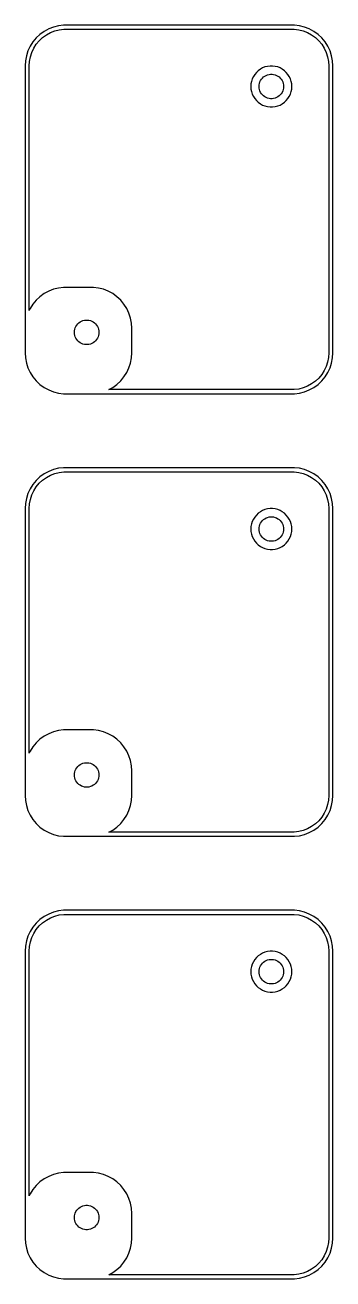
# Model space of a CAD drawing. Header units: metres. Extents: x -19 to 19, y 248 to 508.
# Drawn here: x -18.8 to 18.8, y 355.5 to 508.5 of the extents above; entities that cross this region are included whole.
import ezdxf

# ---------------------------------------------------------------- set-up
doc = ezdxf.new("R2010")
doc.units = ezdxf.units.M

msp = doc.modelspace()

# ---------------------------------------------------------------- linework, layer by layer
for p, q in [((-15.8789, 508.024), (-16.4291, 507.722)), ((-15.2951, 508.255), (-15.8789, 508.024)), ((-14.6869, 508.411), (-15.2951, 508.255)), ((-15.1406, 507.78), (-14.5932, 507.92)), ((-14.0639, 508.49), (-14.6869, 508.411)), ((-14.5932, 507.92), (-14.0325, 507.991)), ((14.0639, 508.49), (-14.0639, 508.49)), ((-14.0325, 507.991), (14.0325, 507.991)), ((14.0325, 507.991), (14.5932, 507.92)), ((14.6869, 508.411), (14.0639, 508.49)), ((14.5932, 507.92), (15.1406, 507.78)), ((15.2951, 508.255), (14.6869, 508.411)), ((15.8789, 508.024), (15.2951, 508.255)), ((16.4291, 507.722), (15.8789, 508.024)), ((-17.7951, 506.439), (-18.1315, 505.909)), ((-17.3948, 506.923), (-17.7951, 506.439)), ((-16.9371, 507.353), (-17.3948, 506.923)), ((-17.3906, 506.145), (-17.0303, 506.58)), ((-17.0303, 506.58), (-16.6184, 506.967)), ((-16.4291, 507.722), (-16.9371, 507.353)), ((-16.6184, 506.967), (-16.1612, 507.299)), ((-16.1612, 507.299), (-15.666, 507.572)), ((-15.666, 507.572), (-15.1406, 507.78)), ((15.1406, 507.78), (15.666, 507.572)), ((15.666, 507.572), (16.1612, 507.299)), ((16.1612, 507.299), (16.6184, 506.967)), ((16.9371, 507.353), (16.4291, 507.722)), ((16.6184, 506.967), (17.0303, 506.58)), ((17.3948, 506.923), (16.9371, 507.353)), ((17.0303, 506.58), (17.3906, 506.145)), ((17.7951, 506.439), (17.3948, 506.923)), ((18.1315, 505.909), (17.7951, 506.439)), ((-18.3989, 505.341), (-18.5929, 504.743)), ((-18.1315, 505.909), (-18.3989, 505.341)), ((-18.1086, 504.619), (-17.934, 505.157)), ((-17.934, 505.157), (-17.6934, 505.668)), ((-17.6934, 505.668), (-17.3906, 506.145)), ((17.3906, 506.145), (17.6934, 505.668)), ((17.6934, 505.668), (17.934, 505.157)), ((17.934, 505.157), (18.1086, 504.619)), ((18.3989, 505.341), (18.1315, 505.909)), ((18.5929, 504.743), (18.3989, 505.341)), ((-18.7106, 504.127), (-18.75, 503.5)), ((-18.75, 503.5), (-18.75, 468.5)), ((-18.5929, 504.743), (-18.7106, 504.127)), ((-18.25, 503.5), (-18.2145, 504.064)), ((-18.25, 473.657), (-18.25, 503.5)), ((-18.2145, 504.064), (-18.1086, 504.619)), ((10.4774, 503.378), (10.1855, 503.262)), ((10.7815, 503.456), (10.4774, 503.378)), ((11.093, 503.495), (10.7815, 503.456)), ((11.407, 503.495), (11.093, 503.495)), ((11.7184, 503.456), (11.407, 503.495)), ((12.0225, 503.378), (11.7184, 503.456)), ((12.3144, 503.262), (12.0225, 503.378)), ((18.1086, 504.619), (18.2145, 504.064)), ((18.2145, 504.064), (18.25, 503.5)), ((18.25, 503.5), (18.25, 468.5)), ((18.7106, 504.127), (18.5929, 504.743)), ((18.75, 503.5), (18.7106, 504.127)), ((18.75, 468.5), (18.75, 503.5)), ((8.92555, 501.92), (8.82854, 501.622)), ((9.05922, 502.204), (8.92555, 501.92)), ((9.22745, 502.469), (9.05922, 502.204)), ((9.42757, 502.711), (9.22745, 502.469)), ((9.65643, 502.926), (9.42757, 502.711)), ((9.91043, 503.111), (9.65643, 502.926)), ((10.1855, 503.262), (9.91043, 503.111)), ((9.93553, 501.723), (10.0365, 501.882)), ((10.0365, 501.882), (10.1565, 502.027)), ((10.1565, 502.027), (10.2939, 502.156)), ((10.2939, 502.156), (10.4463, 502.266)), ((10.4463, 502.266), (10.6113, 502.357)), ((10.6113, 502.357), (10.7865, 502.427)), ((10.7865, 502.427), (10.9689, 502.473)), ((10.9689, 502.473), (11.1558, 502.497)), ((11.1558, 502.497), (11.3442, 502.497)), ((11.3442, 502.497), (11.5311, 502.473)), ((11.5311, 502.473), (11.7135, 502.427)), ((11.7135, 502.427), (11.8887, 502.357)), ((11.8887, 502.357), (12.0537, 502.266)), ((12.0537, 502.266), (12.2061, 502.156)), ((12.2061, 502.156), (12.3434, 502.027)), ((12.5896, 503.111), (12.3144, 503.262)), ((12.3434, 502.027), (12.4635, 501.882)), ((12.4635, 501.882), (12.5645, 501.723)), ((12.8436, 502.926), (12.5896, 503.111)), ((13.0724, 502.711), (12.8436, 502.926)), ((13.2725, 502.469), (13.0724, 502.711)), ((13.4408, 502.204), (13.2725, 502.469)), ((13.5744, 501.92), (13.4408, 502.204)), ((13.6714, 501.622), (13.5744, 501.92)), ((8.7697, 501.313), (8.75, 501)), ((8.75, 501), (8.7697, 500.687)), ((8.82854, 501.622), (8.7697, 501.313)), ((8.7697, 500.687), (8.82854, 500.378)), ((8.82854, 500.378), (8.92555, 500.08)), ((9.75, 501), (9.76183, 501.188)), ((9.76183, 500.812), (9.75, 501)), ((9.76183, 501.188), (9.79712, 501.373)), ((9.79712, 500.627), (9.76183, 500.812)), ((9.79712, 501.373), (9.85533, 501.552)), ((9.85533, 500.448), (9.79712, 500.627)), ((9.85533, 501.552), (9.93553, 501.723)), ((9.93553, 500.277), (9.85533, 500.448)), ((10.0365, 500.118), (9.93553, 500.277)), ((12.5645, 500.277), (12.4635, 500.118)), ((12.5645, 501.723), (12.6447, 501.552)), ((12.6447, 500.448), (12.5645, 500.277)), ((12.6447, 501.552), (12.7029, 501.373)), ((12.7029, 500.627), (12.6447, 500.448)), ((12.7029, 501.373), (12.7382, 501.188)), ((12.7382, 500.812), (12.7029, 500.627)), ((12.7382, 501.188), (12.75, 501)), ((12.75, 501), (12.7382, 500.812)), ((13.5744, 500.08), (13.6714, 500.378)), ((13.7303, 501.313), (13.6714, 501.622)), ((13.6714, 500.378), (13.7303, 500.687)), ((13.75, 501), (13.7303, 501.313)), ((13.7303, 500.687), (13.75, 501)), ((8.92555, 500.08), (9.05922, 499.796)), ((9.05922, 499.796), (9.22745, 499.531)), ((9.22745, 499.531), (9.42757, 499.289)), ((9.42757, 499.289), (9.65643, 499.074)), ((9.65643, 499.074), (9.91043, 498.889)), ((9.91043, 498.889), (10.1855, 498.738)), ((10.1565, 499.973), (10.0365, 500.118)), ((10.2939, 499.844), (10.1565, 499.973)), ((10.1855, 498.738), (10.4774, 498.622)), ((10.4463, 499.734), (10.2939, 499.844)), ((10.6113, 499.643), (10.4463, 499.734)), ((10.7865, 499.573), (10.6113, 499.643)), ((10.9689, 499.527), (10.7865, 499.573)), ((11.1558, 499.503), (10.9689, 499.527)), ((11.3442, 499.503), (11.1558, 499.503)), ((11.5311, 499.527), (11.3442, 499.503)), ((11.7135, 499.573), (11.5311, 499.527)), ((11.8887, 499.643), (11.7135, 499.573)), ((12.0537, 499.734), (11.8887, 499.643)), ((12.0225, 498.622), (12.3144, 498.738)), ((12.2061, 499.844), (12.0537, 499.734)), ((12.3434, 499.973), (12.2061, 499.844)), ((12.3144, 498.738), (12.5896, 498.889)), ((12.4635, 500.118), (12.3434, 499.973)), ((12.5896, 498.889), (12.8436, 499.074)), ((12.8436, 499.074), (13.0724, 499.289)), ((13.0724, 499.289), (13.2725, 499.531)), ((13.2725, 499.531), (13.4408, 499.796)), ((13.4408, 499.796), (13.5744, 500.08)), ((10.4774, 498.622), (10.7815, 498.544)), ((10.7815, 498.544), (11.093, 498.505)), ((11.093, 498.505), (11.407, 498.505)), ((11.407, 498.505), (11.7184, 498.544)), ((11.7184, 498.544), (12.0225, 498.622)), ((-15.8789, 476.024), (-16.4291, 475.722)), ((-15.2951, 476.255), (-15.8789, 476.024)), ((-14.6869, 476.411), (-15.2951, 476.255)), ((-14.0639, 476.49), (-14.6869, 476.411)), ((-10.436, 476.49), (-14.0639, 476.49)), ((-9.81308, 476.411), (-10.436, 476.49)), ((-9.20491, 476.255), (-9.81308, 476.411)), ((-8.62109, 476.024), (-9.20491, 476.255)), ((-8.07086, 475.722), (-8.62109, 476.024)), ((-17.7951, 474.439), (-18.1315, 473.909)), ((-17.3948, 474.923), (-17.7951, 474.439)), ((-16.9371, 475.353), (-17.3948, 474.923)), ((-16.4291, 475.722), (-16.9371, 475.353)), ((-7.56287, 475.353), (-8.07086, 475.722)), ((-7.10515, 474.923), (-7.56287, 475.353)), ((-6.70491, 474.439), (-7.10515, 474.923)), ((-6.36845, 473.909), (-6.70491, 474.439)), ((-18.1315, 473.909), (-18.25, 473.657)), ((-6.1011, 473.341), (-6.36845, 473.909)), ((-5.90707, 472.743), (-6.1011, 473.341)), ((-5.78941, 472.127), (-5.90707, 472.743)), ((-12.75, 471), (-12.7382, 471.188)), ((-12.7382, 471.188), (-12.7029, 471.373)), ((-12.7029, 471.373), (-12.6447, 471.552)), ((-12.6447, 471.552), (-12.5645, 471.723)), ((-12.5645, 471.723), (-12.4635, 471.882)), ((-12.4635, 471.882), (-12.3434, 472.027)), ((-12.3434, 472.027), (-12.2061, 472.156)), ((-12.2061, 472.156), (-12.0537, 472.266)), ((-12.0537, 472.266), (-11.8887, 472.357)), ((-11.8887, 472.357), (-11.7135, 472.427)), ((-11.7135, 472.427), (-11.5311, 472.473)), ((-11.5311, 472.473), (-11.3442, 472.497)), ((-11.3442, 472.497), (-11.1558, 472.497)), ((-11.1558, 472.497), (-10.9689, 472.473)), ((-10.9689, 472.473), (-10.7865, 472.427)), ((-10.7865, 472.427), (-10.6113, 472.357)), ((-10.6113, 472.357), (-10.4463, 472.266)), ((-10.4463, 472.266), (-10.2939, 472.156)), ((-10.2939, 472.156), (-10.1565, 472.027)), ((-10.1565, 472.027), (-10.0365, 471.882)), ((-10.0365, 471.882), (-9.93553, 471.723)), ((-9.93553, 471.723), (-9.85533, 471.552)), ((-9.85533, 471.552), (-9.79712, 471.373)), ((-9.79712, 471.373), (-9.76183, 471.188)), ((-9.76183, 471.188), (-9.75, 471)), ((-5.75, 471.5), (-5.78941, 472.127)), ((-5.75, 468.5), (-5.75, 471.5)), ((-12.7382, 470.812), (-12.75, 471)), ((-12.7029, 470.627), (-12.7382, 470.812)), ((-12.6447, 470.448), (-12.7029, 470.627)), ((-12.5645, 470.277), (-12.6447, 470.448)), ((-12.4635, 470.118), (-12.5645, 470.277)), ((-12.3434, 469.973), (-12.4635, 470.118)), ((-12.2061, 469.844), (-12.3434, 469.973)), ((-12.0537, 469.734), (-12.2061, 469.844)), ((-11.8887, 469.643), (-12.0537, 469.734)), ((-10.4463, 469.734), (-10.6113, 469.643)), ((-10.2939, 469.844), (-10.4463, 469.734)), ((-10.1565, 469.973), (-10.2939, 469.844)), ((-10.0365, 470.118), (-10.1565, 469.973)), ((-9.93553, 470.277), (-10.0365, 470.118)), ((-9.85533, 470.448), (-9.93553, 470.277)), ((-9.79712, 470.627), (-9.85533, 470.448)), ((-9.76183, 470.812), (-9.79712, 470.627)), ((-9.75, 471), (-9.76183, 470.812)), ((-18.75, 468.5), (-18.7106, 467.873)), ((-11.7135, 469.573), (-11.8887, 469.643)), ((-11.5311, 469.527), (-11.7135, 469.573)), ((-11.3442, 469.503), (-11.5311, 469.527)), ((-11.1558, 469.503), (-11.3442, 469.503)), ((-10.9689, 469.527), (-11.1558, 469.503)), ((-10.7865, 469.573), (-10.9689, 469.527)), ((-10.6113, 469.643), (-10.7865, 469.573)), ((-5.78941, 467.873), (-5.75, 468.5)), ((18.25, 468.5), (18.2145, 467.936)), ((18.7106, 467.873), (18.75, 468.5)), ((-18.7106, 467.873), (-18.5929, 467.257)), ((-18.5929, 467.257), (-18.3989, 466.659)), ((-18.3989, 466.659), (-18.1315, 466.091)), ((-6.36845, 466.091), (-6.1011, 466.659)), ((-6.1011, 466.659), (-5.90707, 467.257)), ((-5.90707, 467.257), (-5.78941, 467.873)), ((17.934, 466.843), (17.6934, 466.332)), ((18.1086, 467.381), (17.934, 466.843)), ((18.2145, 467.936), (18.1086, 467.381)), ((18.1315, 466.091), (18.3989, 466.659)), ((18.3989, 466.659), (18.5929, 467.257)), ((18.5929, 467.257), (18.7106, 467.873)), ((-18.1315, 466.091), (-17.7951, 465.561)), ((-17.7951, 465.561), (-17.3948, 465.077)), ((-17.3948, 465.077), (-16.9371, 464.647)), ((-7.56287, 464.647), (-7.10515, 465.077)), ((-7.10515, 465.077), (-6.70491, 465.561)), ((-6.70491, 465.561), (-6.36845, 466.091)), ((17.0303, 465.42), (16.6184, 465.033)), ((16.9371, 464.647), (17.3948, 465.077)), ((17.3906, 465.855), (17.0303, 465.42)), ((17.6934, 466.332), (17.3906, 465.855)), ((17.3948, 465.077), (17.7951, 465.561)), ((17.7951, 465.561), (18.1315, 466.091)), ((-16.9371, 464.647), (-16.4291, 464.278)), ((-16.4291, 464.278), (-15.8789, 463.976)), ((-15.8789, 463.976), (-15.2951, 463.745)), ((-15.2951, 463.745), (-14.6869, 463.589)), ((-14.6869, 463.589), (-14.0639, 463.51)), ((-8.56104, 464.009), (-8.07086, 464.278)), ((14.0325, 464.009), (-8.56104, 464.009)), ((-8.07086, 464.278), (-7.56287, 464.647)), ((14.5932, 464.08), (14.0325, 464.009)), ((14.0639, 463.51), (14.6869, 463.589)), ((15.1406, 464.22), (14.5932, 464.08)), ((14.6869, 463.589), (15.2951, 463.745)), ((15.666, 464.428), (15.1406, 464.22)), ((15.2951, 463.745), (15.8789, 463.976)), ((16.1612, 464.701), (15.666, 464.428)), ((15.8789, 463.976), (16.4291, 464.278)), ((16.6184, 465.033), (16.1612, 464.701)), ((16.4291, 464.278), (16.9371, 464.647)), ((-14.0639, 463.51), (14.0639, 463.51)), ((-14.6869, 454.411), (-15.2951, 454.255)), ((-14.0639, 454.49), (-14.6869, 454.411)), ((14.0639, 454.49), (-14.0639, 454.49)), ((14.6869, 454.411), (14.0639, 454.49)), ((15.2951, 454.255), (14.6869, 454.411)), ((-17.3948, 452.923), (-17.7951, 452.439)), ((-16.9371, 453.353), (-17.3948, 452.923)), ((-17.0303, 452.58), (-16.6184, 452.967)), ((-16.4291, 453.722), (-16.9371, 453.353)), ((-16.6184, 452.967), (-16.1612, 453.299)), ((-15.8789, 454.024), (-16.4291, 453.722)), ((-16.1612, 453.299), (-15.666, 453.572)), ((-15.2951, 454.255), (-15.8789, 454.024)), ((-15.666, 453.572), (-15.1406, 453.78)), ((-15.1406, 453.78), (-14.5932, 453.92)), ((-14.5932, 453.92), (-14.0325, 453.991)), ((-14.0325, 453.991), (14.0325, 453.991)), ((14.0325, 453.991), (14.5932, 453.92)), ((14.5932, 453.92), (15.1406, 453.78)), ((15.1406, 453.78), (15.666, 453.572)), ((15.8789, 454.024), (15.2951, 454.255)), ((15.666, 453.572), (16.1612, 453.299)), ((16.4291, 453.722), (15.8789, 454.024)), ((16.1612, 453.299), (16.6184, 452.967)), ((16.9371, 453.353), (16.4291, 453.722)), ((16.6184, 452.967), (17.0303, 452.58)), ((17.3948, 452.923), (16.9371, 453.353)), ((17.7951, 452.439), (17.3948, 452.923)), ((-18.3989, 451.341), (-18.5929, 450.743)), ((-18.1315, 451.909), (-18.3989, 451.341)), ((-17.7951, 452.439), (-18.1315, 451.909)), ((-17.934, 451.157), (-17.6934, 451.668)), ((-17.6934, 451.668), (-17.3906, 452.145)), ((-17.3906, 452.145), (-17.0303, 452.58)), ((17.0303, 452.58), (17.3906, 452.145)), ((17.3906, 452.145), (17.6934, 451.668)), ((17.6934, 451.668), (17.934, 451.157)), ((18.1315, 451.909), (17.7951, 452.439)), ((18.3989, 451.341), (18.1315, 451.909)), ((18.5929, 450.743), (18.3989, 451.341)), ((-18.7106, 450.127), (-18.75, 449.5)), ((-18.5929, 450.743), (-18.7106, 450.127)), ((-18.25, 449.5), (-18.2145, 450.064)), ((-18.2145, 450.064), (-18.1086, 450.619)), ((-18.1086, 450.619), (-17.934, 451.157)), ((17.934, 451.157), (18.1086, 450.619)), ((18.1086, 450.619), (18.2145, 450.064)), ((18.2145, 450.064), (18.25, 449.5)), ((18.7106, 450.127), (18.5929, 450.743)), ((18.75, 449.5), (18.7106, 450.127)), ((-18.75, 449.5), (-18.75, 414.5)), ((-18.25, 419.657), (-18.25, 449.5)), ((9.22745, 448.469), (9.05922, 448.204)), ((9.42757, 448.711), (9.22745, 448.469)), ((9.65643, 448.926), (9.42757, 448.711)), ((9.91043, 449.111), (9.65643, 448.926)), ((10.1855, 449.262), (9.91043, 449.111)), ((10.4774, 449.378), (10.1855, 449.262)), ((10.2939, 448.156), (10.4463, 448.266)), ((10.4463, 448.266), (10.6113, 448.357)), ((10.7815, 449.456), (10.4774, 449.378)), ((10.6113, 448.357), (10.7865, 448.427)), ((11.093, 449.495), (10.7815, 449.456)), ((10.7865, 448.427), (10.9689, 448.473)), ((10.9689, 448.473), (11.1558, 448.497)), ((11.407, 449.495), (11.093, 449.495)), ((11.1558, 448.497), (11.3442, 448.497)), ((11.3442, 448.497), (11.5311, 448.473)), ((11.7184, 449.456), (11.407, 449.495)), ((11.5311, 448.473), (11.7135, 448.427)), ((11.7135, 448.427), (11.8887, 448.357)), ((12.0225, 449.378), (11.7184, 449.456)), ((11.8887, 448.357), (12.0537, 448.266)), ((12.3144, 449.262), (12.0225, 449.378)), ((12.0537, 448.266), (12.2061, 448.156)), ((12.5896, 449.111), (12.3144, 449.262)), ((12.8436, 448.926), (12.5896, 449.111)), ((13.0724, 448.711), (12.8436, 448.926)), ((13.2725, 448.469), (13.0724, 448.711)), ((13.4408, 448.204), (13.2725, 448.469)), ((18.25, 449.5), (18.25, 414.5)), ((18.75, 414.5), (18.75, 449.5)), ((8.7697, 447.313), (8.75, 447)), ((8.75, 447), (8.7697, 446.687)), ((8.82854, 447.622), (8.7697, 447.313)), ((8.92555, 447.92), (8.82854, 447.622)), ((9.05922, 448.204), (8.92555, 447.92)), ((9.75, 447), (9.76183, 447.188)), ((9.76183, 446.812), (9.75, 447)), ((9.76183, 447.188), (9.79712, 447.373)), ((9.79712, 446.627), (9.76183, 446.812)), ((9.79712, 447.373), (9.85533, 447.552)), ((9.85533, 447.552), (9.93553, 447.723)), ((9.93553, 447.723), (10.0365, 447.882)), ((10.0365, 447.882), (10.1565, 448.027)), ((10.1565, 448.027), (10.2939, 448.156)), ((12.2061, 448.156), (12.3434, 448.027)), ((12.3434, 448.027), (12.4635, 447.882)), ((12.4635, 447.882), (12.5645, 447.723)), ((12.5645, 447.723), (12.6447, 447.552)), ((12.6447, 447.552), (12.7029, 447.373)), ((12.7029, 447.373), (12.7382, 447.188)), ((12.7382, 446.812), (12.7029, 446.627)), ((12.7382, 447.188), (12.75, 447)), ((12.75, 447), (12.7382, 446.812)), ((13.5744, 447.92), (13.4408, 448.204)), ((13.6714, 447.622), (13.5744, 447.92)), ((13.7303, 447.313), (13.6714, 447.622)), ((13.75, 447), (13.7303, 447.313)), ((13.7303, 446.687), (13.75, 447)), ((8.7697, 446.687), (8.82854, 446.378)), ((8.82854, 446.378), (8.92555, 446.08)), ((8.92555, 446.08), (9.05922, 445.796)), ((9.05922, 445.796), (9.22745, 445.531)), ((9.22745, 445.531), (9.42757, 445.289)), ((9.42757, 445.289), (9.65643, 445.074)), ((9.85533, 446.448), (9.79712, 446.627)), ((9.93553, 446.277), (9.85533, 446.448)), ((10.0365, 446.118), (9.93553, 446.277)), ((10.1565, 445.973), (10.0365, 446.118)), ((10.2939, 445.844), (10.1565, 445.973)), ((10.4463, 445.734), (10.2939, 445.844)), ((10.6113, 445.643), (10.4463, 445.734)), ((10.7865, 445.573), (10.6113, 445.643)), ((10.9689, 445.527), (10.7865, 445.573)), ((11.1558, 445.503), (10.9689, 445.527)), ((11.3442, 445.503), (11.1558, 445.503)), ((11.5311, 445.527), (11.3442, 445.503)), ((11.7135, 445.573), (11.5311, 445.527)), ((11.8887, 445.643), (11.7135, 445.573)), ((12.0537, 445.734), (11.8887, 445.643)), ((12.2061, 445.844), (12.0537, 445.734)), ((12.3434, 445.973), (12.2061, 445.844)), ((12.4635, 446.118), (12.3434, 445.973)), ((12.5645, 446.277), (12.4635, 446.118)), ((12.6447, 446.448), (12.5645, 446.277)), ((12.7029, 446.627), (12.6447, 446.448)), ((12.8436, 445.074), (13.0724, 445.289)), ((13.0724, 445.289), (13.2725, 445.531)), ((13.2725, 445.531), (13.4408, 445.796)), ((13.4408, 445.796), (13.5744, 446.08)), ((13.5744, 446.08), (13.6714, 446.378)), ((13.6714, 446.378), (13.7303, 446.687)), ((9.65643, 445.074), (9.91043, 444.889)), ((9.91043, 444.889), (10.1855, 444.738)), ((10.1855, 444.738), (10.4774, 444.622)), ((10.4774, 444.622), (10.7815, 444.544)), ((10.7815, 444.544), (11.093, 444.505)), ((11.093, 444.505), (11.407, 444.505)), ((11.407, 444.505), (11.7184, 444.544)), ((11.7184, 444.544), (12.0225, 444.622)), ((12.0225, 444.622), (12.3144, 444.738)), ((12.3144, 444.738), (12.5896, 444.889)), ((12.5896, 444.889), (12.8436, 445.074)), ((-15.2951, 422.255), (-15.8789, 422.024)), ((-14.6869, 422.411), (-15.2951, 422.255)), ((-14.0639, 422.49), (-14.6869, 422.411)), ((-10.436, 422.49), (-14.0639, 422.49)), ((-9.81308, 422.411), (-10.436, 422.49)), ((-9.20491, 422.255), (-9.81308, 422.411)), ((-8.62109, 422.024), (-9.20491, 422.255)), ((-17.3948, 420.923), (-17.7951, 420.439)), ((-16.9371, 421.353), (-17.3948, 420.923)), ((-16.4291, 421.722), (-16.9371, 421.353)), ((-15.8789, 422.024), (-16.4291, 421.722)), ((-8.07086, 421.722), (-8.62109, 422.024)), ((-7.56287, 421.353), (-8.07086, 421.722)), ((-7.10515, 420.923), (-7.56287, 421.353)), ((-6.70491, 420.439), (-7.10515, 420.923)), ((-18.1315, 419.909), (-18.25, 419.657)), ((-17.7951, 420.439), (-18.1315, 419.909)), ((-6.36845, 419.909), (-6.70491, 420.439)), ((-6.1011, 419.341), (-6.36845, 419.909)), ((-5.90707, 418.743), (-6.1011, 419.341)), ((-12.6447, 417.552), (-12.5645, 417.723)), ((-12.5645, 417.723), (-12.4635, 417.882)), ((-12.4635, 417.882), (-12.3434, 418.027)), ((-12.3434, 418.027), (-12.2061, 418.156)), ((-12.2061, 418.156), (-12.0537, 418.266)), ((-12.0537, 418.266), (-11.8887, 418.357)), ((-11.8887, 418.357), (-11.7135, 418.427)), ((-11.7135, 418.427), (-11.5311, 418.473)), ((-11.5311, 418.473), (-11.3442, 418.497)), ((-11.3442, 418.497), (-11.1558, 418.497)), ((-11.1558, 418.497), (-10.9689, 418.473)), ((-10.9689, 418.473), (-10.7865, 418.427)), ((-10.7865, 418.427), (-10.6113, 418.357)), ((-10.6113, 418.357), (-10.4463, 418.266)), ((-10.4463, 418.266), (-10.2939, 418.156)), ((-10.2939, 418.156), (-10.1565, 418.027)), ((-10.1565, 418.027), (-10.0365, 417.882)), ((-10.0365, 417.882), (-9.93553, 417.723)), ((-9.93553, 417.723), (-9.85533, 417.552)), ((-5.78941, 418.127), (-5.90707, 418.743)), ((-5.75, 417.5), (-5.78941, 418.127)), ((-12.75, 417), (-12.7382, 417.188)), ((-12.7382, 416.812), (-12.75, 417)), ((-12.7382, 417.188), (-12.7029, 417.373)), ((-12.7029, 416.627), (-12.7382, 416.812)), ((-12.7029, 417.373), (-12.6447, 417.552)), ((-12.6447, 416.448), (-12.7029, 416.627)), ((-12.5645, 416.277), (-12.6447, 416.448)), ((-12.4635, 416.118), (-12.5645, 416.277)), ((-12.3434, 415.973), (-12.4635, 416.118)), ((-10.0365, 416.118), (-10.1565, 415.973)), ((-9.93553, 416.277), (-10.0365, 416.118)), ((-9.85533, 416.448), (-9.93553, 416.277)), ((-9.85533, 417.552), (-9.79712, 417.373)), ((-9.79712, 416.627), (-9.85533, 416.448)), ((-9.79712, 417.373), (-9.76183, 417.188)), ((-9.76183, 416.812), (-9.79712, 416.627)), ((-9.76183, 417.188), (-9.75, 417)), ((-9.75, 417), (-9.76183, 416.812)), ((-5.75, 414.5), (-5.75, 417.5)), ((-12.2061, 415.844), (-12.3434, 415.973)), ((-12.0537, 415.734), (-12.2061, 415.844)), ((-11.8887, 415.643), (-12.0537, 415.734)), ((-11.7135, 415.573), (-11.8887, 415.643)), ((-11.5311, 415.527), (-11.7135, 415.573)), ((-11.3442, 415.503), (-11.5311, 415.527)), ((-11.1558, 415.503), (-11.3442, 415.503)), ((-10.9689, 415.527), (-11.1558, 415.503)), ((-10.7865, 415.573), (-10.9689, 415.527)), ((-10.6113, 415.643), (-10.7865, 415.573)), ((-10.4463, 415.734), (-10.6113, 415.643)), ((-10.2939, 415.844), (-10.4463, 415.734)), ((-10.1565, 415.973), (-10.2939, 415.844)), ((-18.75, 414.5), (-18.7106, 413.873)), ((-18.7106, 413.873), (-18.5929, 413.257)), ((-18.5929, 413.257), (-18.3989, 412.659)), ((-6.1011, 412.659), (-5.90707, 413.257)), ((-5.90707, 413.257), (-5.78941, 413.873)), ((-5.78941, 413.873), (-5.75, 414.5)), ((18.1086, 413.381), (17.934, 412.843)), ((18.2145, 413.936), (18.1086, 413.381)), ((18.25, 414.5), (18.2145, 413.936)), ((18.3989, 412.659), (18.5929, 413.257)), ((18.5929, 413.257), (18.7106, 413.873)), ((18.7106, 413.873), (18.75, 414.5)), ((-18.3989, 412.659), (-18.1315, 412.091)), ((-18.1315, 412.091), (-17.7951, 411.561)), ((-17.7951, 411.561), (-17.3948, 411.077)), ((-7.10515, 411.077), (-6.70491, 411.561)), ((-6.70491, 411.561), (-6.36845, 412.091)), ((-6.36845, 412.091), (-6.1011, 412.659)), ((17.3906, 411.855), (17.0303, 411.42)), ((17.6934, 412.332), (17.3906, 411.855)), ((17.3948, 411.077), (17.7951, 411.561)), ((17.934, 412.843), (17.6934, 412.332)), ((17.7951, 411.561), (18.1315, 412.091)), ((18.1315, 412.091), (18.3989, 412.659)), ((-17.3948, 411.077), (-16.9371, 410.647)), ((-16.9371, 410.647), (-16.4291, 410.278)), ((-16.4291, 410.278), (-15.8789, 409.976)), ((-8.56104, 410.009), (-8.07086, 410.278)), ((14.0325, 410.009), (-8.56104, 410.009)), ((-8.07086, 410.278), (-7.56287, 410.647)), ((-7.56287, 410.647), (-7.10515, 411.077)), ((14.5932, 410.08), (14.0325, 410.009)), ((15.1406, 410.22), (14.5932, 410.08)), ((15.666, 410.428), (15.1406, 410.22)), ((16.1612, 410.701), (15.666, 410.428)), ((15.8789, 409.976), (16.4291, 410.278)), ((16.6184, 411.033), (16.1612, 410.701)), ((16.4291, 410.278), (16.9371, 410.647)), ((17.0303, 411.42), (16.6184, 411.033)), ((16.9371, 410.647), (17.3948, 411.077)), ((-15.8789, 409.976), (-15.2951, 409.745)), ((-15.2951, 409.745), (-14.6869, 409.589)), ((-14.6869, 409.589), (-14.0639, 409.51)), ((-14.0639, 409.51), (14.0639, 409.51)), ((14.0639, 409.51), (14.6869, 409.589)), ((14.6869, 409.589), (15.2951, 409.745)), ((15.2951, 409.745), (15.8789, 409.976)), ((-16.9371, 399.353), (-17.3948, 398.923)), ((-16.4291, 399.722), (-16.9371, 399.353)), ((-16.6184, 398.967), (-16.1612, 399.299)), ((-15.8789, 400.024), (-16.4291, 399.722)), ((-16.1612, 399.299), (-15.666, 399.572)), ((-15.2951, 400.255), (-15.8789, 400.024)), ((-15.666, 399.572), (-15.1406, 399.78)), ((-14.6869, 400.411), (-15.2951, 400.255)), ((-15.1406, 399.78), (-14.5932, 399.92)), ((-14.0639, 400.49), (-14.6869, 400.411)), ((-14.5932, 399.92), (-14.0325, 399.991)), ((14.0639, 400.49), (-14.0639, 400.49)), ((-14.0325, 399.991), (14.0325, 399.991)), ((14.0325, 399.991), (14.5932, 399.92)), ((14.6869, 400.411), (14.0639, 400.49)), ((14.5932, 399.92), (15.1406, 399.78)), ((15.2951, 400.255), (14.6869, 400.411)), ((15.1406, 399.78), (15.666, 399.572)), ((15.8789, 400.024), (15.2951, 400.255)), ((15.666, 399.572), (16.1612, 399.299)), ((16.4291, 399.722), (15.8789, 400.024)), ((16.1612, 399.299), (16.6184, 398.967)), ((16.9371, 399.353), (16.4291, 399.722)), ((17.3948, 398.923), (16.9371, 399.353)), ((-18.1315, 397.909), (-18.3989, 397.341)), ((-17.7951, 398.439), (-18.1315, 397.909)), ((-17.3948, 398.923), (-17.7951, 398.439)), ((-17.6934, 397.668), (-17.3906, 398.145)), ((-17.3906, 398.145), (-17.0303, 398.58)), ((-17.0303, 398.58), (-16.6184, 398.967)), ((16.6184, 398.967), (17.0303, 398.58)), ((17.0303, 398.58), (17.3906, 398.145)), ((17.3906, 398.145), (17.6934, 397.668)), ((17.7951, 398.439), (17.3948, 398.923)), ((18.1315, 397.909), (17.7951, 398.439)), ((18.3989, 397.341), (18.1315, 397.909)), ((-18.5929, 396.743), (-18.7106, 396.127)), ((-18.3989, 397.341), (-18.5929, 396.743)), ((-18.2145, 396.064), (-18.1086, 396.619)), ((-18.1086, 396.619), (-17.934, 397.157)), ((-17.934, 397.157), (-17.6934, 397.668)), ((17.6934, 397.668), (17.934, 397.157)), ((17.934, 397.157), (18.1086, 396.619)), ((18.1086, 396.619), (18.2145, 396.064)), ((18.5929, 396.743), (18.3989, 397.341)), ((18.7106, 396.127), (18.5929, 396.743)), ((-18.7106, 396.127), (-18.75, 395.5)), ((-18.75, 395.5), (-18.75, 360.5)), ((-18.25, 395.5), (-18.2145, 396.064)), ((-18.25, 365.657), (-18.25, 395.5)), ((9.42757, 394.711), (9.22745, 394.469)), ((9.65643, 394.926), (9.42757, 394.711)), ((9.91043, 395.111), (9.65643, 394.926)), ((10.1855, 395.262), (9.91043, 395.111)), ((10.4774, 395.378), (10.1855, 395.262)), ((10.7815, 395.456), (10.4774, 395.378)), ((11.093, 395.495), (10.7815, 395.456)), ((11.407, 395.495), (11.093, 395.495)), ((11.7184, 395.456), (11.407, 395.495)), ((12.0225, 395.378), (11.7184, 395.456)), ((12.3144, 395.262), (12.0225, 395.378)), ((12.5896, 395.111), (12.3144, 395.262)), ((12.8436, 394.926), (12.5896, 395.111)), ((13.0724, 394.711), (12.8436, 394.926)), ((13.2725, 394.469), (13.0724, 394.711)), ((18.2145, 396.064), (18.25, 395.5)), ((18.25, 395.5), (18.25, 360.5)), ((18.75, 395.5), (18.7106, 396.127)), ((18.75, 360.5), (18.75, 395.5)), ((8.7697, 393.313), (8.75, 393)), ((8.82854, 393.622), (8.7697, 393.313)), ((8.92555, 393.92), (8.82854, 393.622)), ((9.05922, 394.204), (8.92555, 393.92)), ((9.22745, 394.469), (9.05922, 394.204)), ((9.75, 393), (9.76183, 393.188)), ((9.76183, 393.188), (9.79712, 393.373)), ((9.79712, 393.373), (9.85533, 393.552)), ((9.85533, 393.552), (9.93553, 393.723)), ((9.93553, 393.723), (10.0365, 393.882)), ((10.0365, 393.882), (10.1565, 394.027)), ((10.1565, 394.027), (10.2939, 394.156)), ((10.2939, 394.156), (10.4463, 394.266)), ((10.4463, 394.266), (10.6113, 394.357)), ((10.6113, 394.357), (10.7865, 394.427)), ((10.7865, 394.427), (10.9689, 394.473)), ((10.9689, 394.473), (11.1558, 394.497)), ((11.1558, 394.497), (11.3442, 394.497)), ((11.3442, 394.497), (11.5311, 394.473)), ((11.5311, 394.473), (11.7135, 394.427)), ((11.7135, 394.427), (11.8887, 394.357)), ((11.8887, 394.357), (12.0537, 394.266)), ((12.0537, 394.266), (12.2061, 394.156)), ((12.2061, 394.156), (12.3434, 394.027)), ((12.3434, 394.027), (12.4635, 393.882)), ((12.4635, 393.882), (12.5645, 393.723)), ((12.5645, 393.723), (12.6447, 393.552)), ((12.6447, 393.552), (12.7029, 393.373)), ((12.7029, 393.373), (12.7382, 393.188)), ((12.7382, 393.188), (12.75, 393)), ((13.4408, 394.204), (13.2725, 394.469)), ((13.5744, 393.92), (13.4408, 394.204)), ((13.6714, 393.622), (13.5744, 393.92)), ((13.7303, 393.313), (13.6714, 393.622)), ((13.75, 393), (13.7303, 393.313)), ((8.75, 393), (8.7697, 392.687)), ((8.7697, 392.687), (8.82854, 392.378)), ((8.82854, 392.378), (8.92555, 392.08)), ((8.92555, 392.08), (9.05922, 391.796)), ((9.05922, 391.796), (9.22745, 391.531)), ((9.76183, 392.812), (9.75, 393)), ((9.79712, 392.627), (9.76183, 392.812)), ((9.85533, 392.448), (9.79712, 392.627)), ((9.93553, 392.277), (9.85533, 392.448)), ((10.0365, 392.118), (9.93553, 392.277)), ((10.1565, 391.973), (10.0365, 392.118)), ((10.2939, 391.844), (10.1565, 391.973)), ((10.4463, 391.734), (10.2939, 391.844)), ((10.6113, 391.643), (10.4463, 391.734)), ((10.7865, 391.573), (10.6113, 391.643)), ((11.8887, 391.643), (11.7135, 391.573)), ((12.0537, 391.734), (11.8887, 391.643)), ((12.2061, 391.844), (12.0537, 391.734)), ((12.3434, 391.973), (12.2061, 391.844)), ((12.4635, 392.118), (12.3434, 391.973)), ((12.5645, 392.277), (12.4635, 392.118)), ((12.6447, 392.448), (12.5645, 392.277)), ((12.7029, 392.627), (12.6447, 392.448)), ((12.7382, 392.812), (12.7029, 392.627)), ((12.75, 393), (12.7382, 392.812)), ((13.2725, 391.531), (13.4408, 391.796)), ((13.4408, 391.796), (13.5744, 392.08)), ((13.5744, 392.08), (13.6714, 392.378)), ((13.6714, 392.378), (13.7303, 392.687)), ((13.7303, 392.687), (13.75, 393)), ((9.22745, 391.531), (9.42757, 391.289)), ((9.42757, 391.289), (9.65643, 391.074)), ((9.65643, 391.074), (9.91043, 390.889)), ((9.91043, 390.889), (10.1855, 390.738)), ((10.1855, 390.738), (10.4774, 390.622)), ((10.4774, 390.622), (10.7815, 390.544)), ((10.7815, 390.544), (11.093, 390.505)), ((10.9689, 391.527), (10.7865, 391.573)), ((11.1558, 391.503), (10.9689, 391.527)), ((11.093, 390.505), (11.407, 390.505)), ((11.3442, 391.503), (11.1558, 391.503)), ((11.5311, 391.527), (11.3442, 391.503)), ((11.407, 390.505), (11.7184, 390.544)), ((11.7135, 391.573), (11.5311, 391.527)), ((11.7184, 390.544), (12.0225, 390.622)), ((12.0225, 390.622), (12.3144, 390.738)), ((12.3144, 390.738), (12.5896, 390.889)), ((12.5896, 390.889), (12.8436, 391.074)), ((12.8436, 391.074), (13.0724, 391.289)), ((13.0724, 391.289), (13.2725, 391.531)), ((-16.9371, 367.353), (-17.3948, 366.923)), ((-16.4291, 367.722), (-16.9371, 367.353)), ((-15.8789, 368.024), (-16.4291, 367.722)), ((-15.2951, 368.255), (-15.8789, 368.024)), ((-14.6869, 368.411), (-15.2951, 368.255)), ((-14.0639, 368.49), (-14.6869, 368.411)), ((-10.436, 368.49), (-14.0639, 368.49)), ((-9.81308, 368.411), (-10.436, 368.49)), ((-9.20491, 368.255), (-9.81308, 368.411)), ((-8.62109, 368.024), (-9.20491, 368.255)), ((-8.07086, 367.722), (-8.62109, 368.024)), ((-7.56287, 367.353), (-8.07086, 367.722)), ((-7.10515, 366.923), (-7.56287, 367.353)), ((-18.1315, 365.909), (-18.25, 365.657)), ((-17.7951, 366.439), (-18.1315, 365.909)), ((-17.3948, 366.923), (-17.7951, 366.439)), ((-6.70491, 366.439), (-7.10515, 366.923)), ((-6.36845, 365.909), (-6.70491, 366.439)), ((-6.1011, 365.341), (-6.36845, 365.909)), ((-12.3434, 364.027), (-12.2061, 364.156)), ((-12.2061, 364.156), (-12.0537, 364.266)), ((-12.0537, 364.266), (-11.8887, 364.357)), ((-11.8887, 364.357), (-11.7135, 364.427)), ((-11.7135, 364.427), (-11.5311, 364.473)), ((-11.5311, 364.473), (-11.3442, 364.497)), ((-11.3442, 364.497), (-11.1558, 364.497)), ((-11.1558, 364.497), (-10.9689, 364.473)), ((-10.9689, 364.473), (-10.7865, 364.427)), ((-10.7865, 364.427), (-10.6113, 364.357)), ((-10.6113, 364.357), (-10.4463, 364.266)), ((-10.4463, 364.266), (-10.2939, 364.156)), ((-10.2939, 364.156), (-10.1565, 364.027)), ((-5.90707, 364.743), (-6.1011, 365.341)), ((-5.78941, 364.127), (-5.90707, 364.743)), ((-5.75, 363.5), (-5.78941, 364.127)), ((-12.75, 363), (-12.7382, 363.188)), ((-12.7382, 362.812), (-12.75, 363)), ((-12.7382, 363.188), (-12.7029, 363.373)), ((-12.7029, 362.627), (-12.7382, 362.812)), ((-12.7029, 363.373), (-12.6447, 363.552)), ((-12.6447, 362.448), (-12.7029, 362.627)), ((-12.6447, 363.552), (-12.5645, 363.723)), ((-12.5645, 363.723), (-12.4635, 363.882)), ((-12.4635, 363.882), (-12.3434, 364.027)), ((-10.1565, 364.027), (-10.0365, 363.882)), ((-10.0365, 363.882), (-9.93553, 363.723)), ((-9.93553, 363.723), (-9.85533, 363.552)), ((-9.85533, 363.552), (-9.79712, 363.373)), ((-9.79712, 362.627), (-9.85533, 362.448)), ((-9.79712, 363.373), (-9.76183, 363.188)), ((-9.76183, 362.812), (-9.79712, 362.627)), ((-9.76183, 363.188), (-9.75, 363)), ((-9.75, 363), (-9.76183, 362.812)), ((-5.75, 360.5), (-5.75, 363.5)), ((-12.5645, 362.277), (-12.6447, 362.448)), ((-12.4635, 362.118), (-12.5645, 362.277)), ((-12.3434, 361.973), (-12.4635, 362.118)), ((-12.2061, 361.844), (-12.3434, 361.973)), ((-12.0537, 361.734), (-12.2061, 361.844)), ((-11.8887, 361.643), (-12.0537, 361.734)), ((-11.7135, 361.573), (-11.8887, 361.643)), ((-11.5311, 361.527), (-11.7135, 361.573)), ((-11.3442, 361.503), (-11.5311, 361.527)), ((-11.1558, 361.503), (-11.3442, 361.503)), ((-10.9689, 361.527), (-11.1558, 361.503)), ((-10.7865, 361.573), (-10.9689, 361.527)), ((-10.6113, 361.643), (-10.7865, 361.573)), ((-10.4463, 361.734), (-10.6113, 361.643)), ((-10.2939, 361.844), (-10.4463, 361.734)), ((-10.1565, 361.973), (-10.2939, 361.844)), ((-10.0365, 362.118), (-10.1565, 361.973)), ((-9.93553, 362.277), (-10.0365, 362.118)), ((-9.85533, 362.448), (-9.93553, 362.277)), ((-18.75, 360.5), (-18.7106, 359.873)), ((-18.7106, 359.873), (-18.5929, 359.257)), ((-5.90707, 359.257), (-5.78941, 359.873)), ((-5.78941, 359.873), (-5.75, 360.5)), ((18.2145, 359.936), (18.1086, 359.381)), ((18.25, 360.5), (18.2145, 359.936)), ((18.5929, 359.257), (18.7106, 359.873)), ((18.7106, 359.873), (18.75, 360.5)), ((-18.5929, 359.257), (-18.3989, 358.659)), ((-18.3989, 358.659), (-18.1315, 358.091)), ((-18.1315, 358.091), (-17.7951, 357.561)), ((-6.70491, 357.561), (-6.36845, 358.091)), ((-6.36845, 358.091), (-6.1011, 358.659)), ((-6.1011, 358.659), (-5.90707, 359.257)), ((17.6934, 358.332), (17.3906, 357.855)), ((17.934, 358.843), (17.6934, 358.332)), ((17.7951, 357.561), (18.1315, 358.091)), ((18.1086, 359.381), (17.934, 358.843)), ((18.1315, 358.091), (18.3989, 358.659)), ((18.3989, 358.659), (18.5929, 359.257)), ((-17.7951, 357.561), (-17.3948, 357.077)), ((-17.3948, 357.077), (-16.9371, 356.647)), ((-16.9371, 356.647), (-16.4291, 356.278)), ((-8.07086, 356.278), (-7.56287, 356.647)), ((-7.56287, 356.647), (-7.10515, 357.077)), ((-7.10515, 357.077), (-6.70491, 357.561)), ((16.1612, 356.701), (15.666, 356.428)), ((16.6184, 357.033), (16.1612, 356.701)), ((16.4291, 356.278), (16.9371, 356.647)), ((17.0303, 357.42), (16.6184, 357.033)), ((16.9371, 356.647), (17.3948, 357.077)), ((17.3906, 357.855), (17.0303, 357.42)), ((17.3948, 357.077), (17.7951, 357.561)), ((-16.4291, 356.278), (-15.8789, 355.976)), ((-15.8789, 355.976), (-15.2951, 355.745)), ((-15.2951, 355.745), (-14.6869, 355.589)), ((-14.6869, 355.589), (-14.0639, 355.51)), ((-14.0639, 355.51), (14.0639, 355.51)), ((-8.56104, 356.009), (-8.07086, 356.278)), ((14.0325, 356.009), (-8.56104, 356.009)), ((14.5932, 356.08), (14.0325, 356.009)), ((14.0639, 355.51), (14.6869, 355.589)), ((15.1406, 356.22), (14.5932, 356.08)), ((14.6869, 355.589), (15.2951, 355.745)), ((15.666, 356.428), (15.1406, 356.22)), ((15.2951, 355.745), (15.8789, 355.976)), ((15.8789, 355.976), (16.4291, 356.278))]:
    msp.add_line(p, q)

doc.saveas('drawing.dxf')
